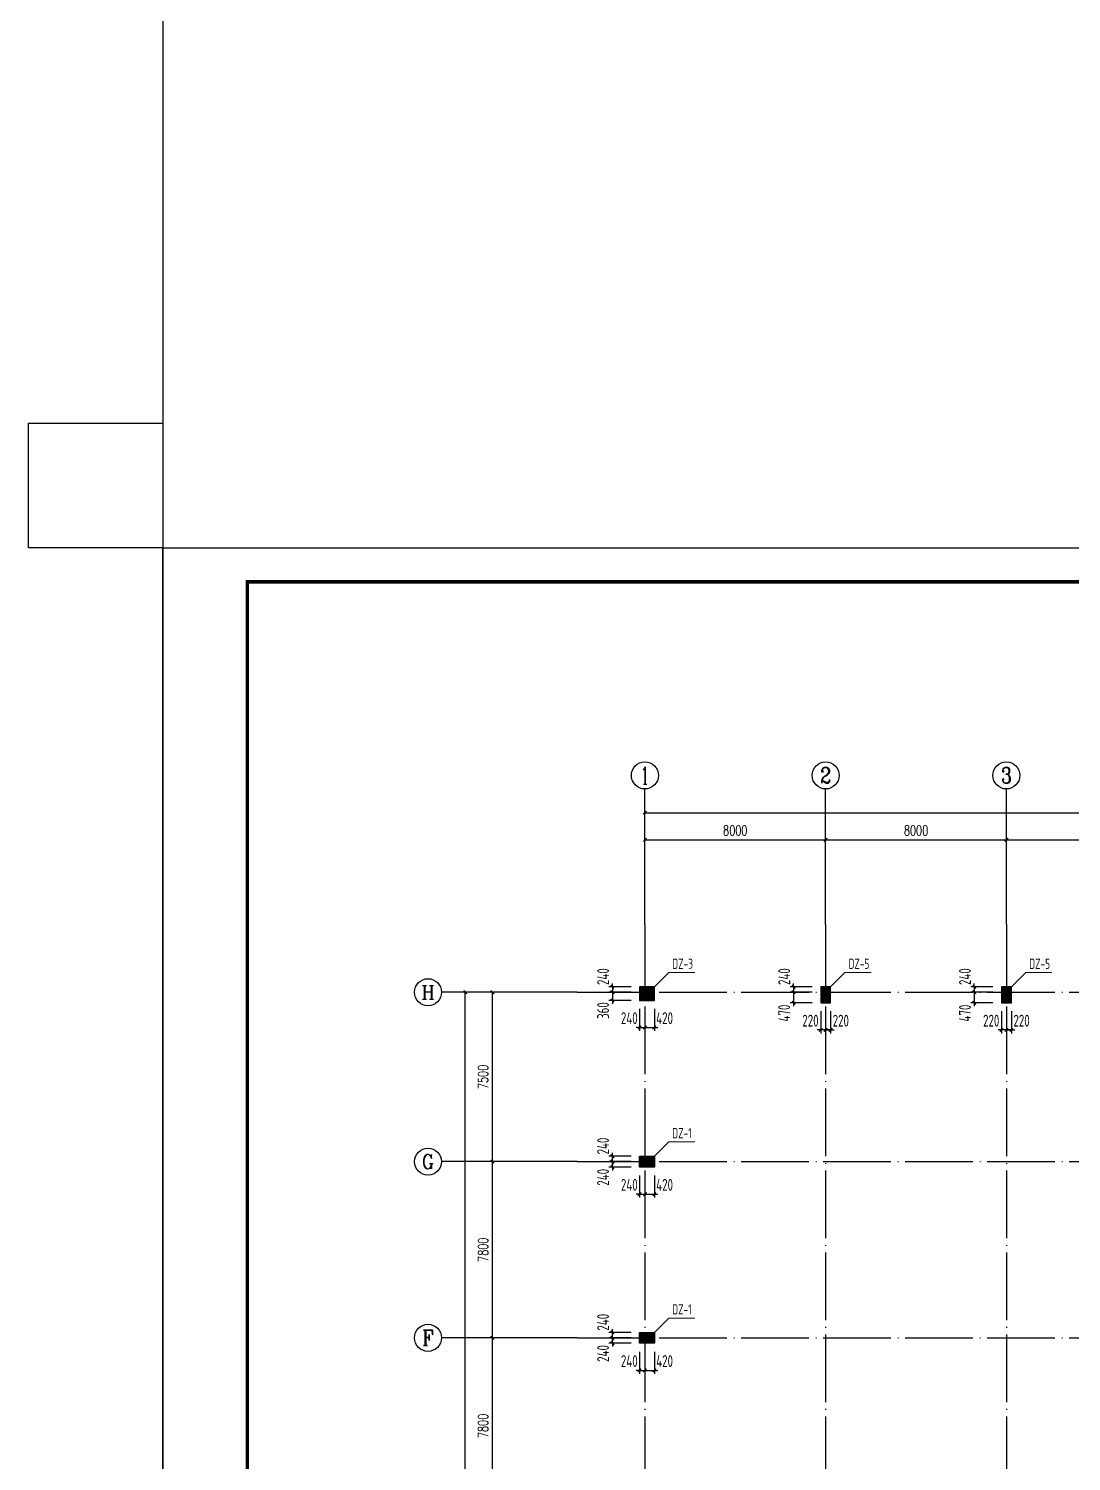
# Model space of a CAD drawing. Header units: millimetres. Extents: x 6950065 to 7140129, y 16284814 to 19754034.
# Drawn here: x 6950065 to 6996217, y 18830538 to 18893966 of the extents above; entities that cross this region are included whole.
import ezdxf
from ezdxf.enums import TextEntityAlignment as Align

# ---------------------------------------------------------------- set-up
doc = ezdxf.new("R2010")
doc.units = ezdxf.units.MM
doc.header["$LTSCALE"] = 1500
doc.header["$MEASUREMENT"] = 0
doc.linetypes.add('DOTE', pattern=[2.42, 2, -0.2, 0.02, -0.2])
doc.layers.get('Defpoints').update_dxf_attribs({"color": 1})
for name, color, linetype in [('AXIS_TEXT', 7, 'Continuous'), ('COLU', 253, 'Continuous'), ('COLU_DIM', 3, 'Continuous'), ('COLU_HATCH', 251, 'Continuous'), ('COLUMN', 2, 'Continuous'), ('C型钢', 6, 'Continuous'), ('DIM_ELEV', 3, 'Continuous'), ('DOTE', 250, 'DOTE'), ('TK', 4, 'Continuous')]:
    doc.layers.add(name, color=color, linetype=linetype)
doc.layers.add('COLU_NUM', color=7, linetype='Continuous', lineweight=0)
doc.styles.add('_TCH_AXIS', font='COMPLEX', dxfattribs={"bigfont": 'GBCBIG'})
doc.styles.add('_TCH_DIM_T3', font='SIMPLEX', dxfattribs={"width": 0.705882, "bigfont": 'GBCBIG'})
doc.styles.add('COMPLEX', font='COMPLEX')
doc.styles.add('TSSD_Dimension', font='Tssdeng.shx', dxfattribs={"width": 0.7, "bigfont": 'hztxt.shx'})
doc.styles.add('TSSD_Label', font='Tssdeng.shx', dxfattribs={"width": 0.7, "bigfont": 'hztxt.shx'})
doc.dimstyles.new('_TCH_ARCH&&150', dxfattribs={"dimtxt": 446.25, "dimasz": 150, "dimexe": 375, "dimexo": 450, "dimgap": 189.375, "dimtad": 1, "dimdec": 0, "dimzin": 0, "dimdsep": 46, "dimtxsty": '_TCH_DIM_T3', "dimblk": 'ARCHTICK', "dimcen": 0.09, "dimclrt": 7, "dimazin": 2, "dimtfac": 1, "dimtdec": 0, "dimtix": 1, "dimtmove": 2, "dimatfit": 3, "dimfxl": 0, "dimtolj": 1, "dimtzin": 0, "dimarcsym": 0})
doc.dimstyles.new('TSSD_150_150', dxfattribs={"dimtxt": 525, "dimasz": 150, "dimexe": 150, "dimexo": 375, "dimgap": 150, "dimtad": 1, "dimdec": 0, "dimzin": 0, "dimdsep": 46, "dimtxsty": 'TSSD_Dimension', "dimblk": 'ARCHTICK', "dimcen": 0, "dimdle": 150, "dimclrt": 7, "dimadec": 0, "dimazin": 0, "dimtfac": 1, "dimtdec": 0, "dimtix": 1, "dimtmove": 2, "dimatfit": 3, "dimfxl": 0, "dimtolj": 1, "dimtzin": 0, "dimarcsym": 0})

# ---------------------------------------------------------------- blocks, each defined once
blk = doc.blocks.new('A$C3ACC4A1C')
at = {"layer": 'COLUMN'}
h = blk.add_hatch(color=256, dxfattribs=at)
h.paths.add_polyline_path([(125, 400), (0, 400), (0, 388), (120, 388), (120, 200), (125, 200)])
h.paths.add_polyline_path([(250, 400), (125, 400), (125, 200), (130, 200), (130, 388), (250, 388)])
h.paths.add_polyline_path([(250, 12), (130, 12), (130, 200), (125, 200), (125, 0), (250, 0)])
h.paths.add_polyline_path([(125, 200), (120, 200), (120, 12), (0, 12), (0, 0), (125, 0)])
blk.add_lwpolyline([(0, 0), (0, 12), (120, 12), (120, 388), (0, 388), (0, 400), (250, 400), (250, 388), (130, 388), (130, 12), (250, 12), (250, 0)], close=True, dxfattribs=at)
blk = doc.blocks.new('_ArchTick')
at = {"color": 0, "linetype": 'ByBlock', "const_width": 0.4}
blk.add_lwpolyline([(-0.5, -0.5), (0.5, 0.5)], dxfattribs=at)
blk = doc.blocks.new('*D671')
at = {"layer": 'COLU_DIM', "color": 0, "lineweight": -2}
for p, q in [((6977102, 18835391), (6977102, 18834416)), ((6977342, 18835391), (6977342, 18834416)), ((6977102, 18834566), (6976952, 18834566)), ((6977102, 18834566), (6977342, 18834566)), ((6977342, 18834566), (6977492, 18834566))]:
    blk.add_line(p, q, dxfattribs=at)
at = {"layer": 'Defpoints', "color": 0}
for p in [(6977102, 18835766), (6977342, 18835766), (6977342, 18834566)]:
    blk.add_point(p, dxfattribs=at)
at = {"layer": 'COLU_DIM', "color": 0, "lineweight": -2, "xscale": 150, "yscale": 150, "zscale": 150}
blk.add_blockref('_ArchTick', (6977102, 18834566), dxfattribs=at)
at = {"layer": 'COLU_DIM', "color": 0, "lineweight": -2, "xscale": 150, "yscale": 150, "zscale": 150, "rotation": 180}
blk.add_blockref('_ArchTick', (6977342, 18834566), dxfattribs=at)
at = {"layer": 'COLU_DIM', "color": 7, "insert": (6976650, 18834978), "char_height": 525, "attachment_point": 5, "style": 'TSSD_Dimension'}
blk.add_mtext('\\A1;240', dxfattribs=at)
blk = doc.blocks.new('*D672')
at = {"layer": 'COLU_DIM', "color": 0, "lineweight": -2}
for p, q in [((6976727, 18836246), (6975752, 18836246)), ((6975902, 18836246), (6975902, 18836396)), ((6975902, 18836006), (6975902, 18836246)), ((6976727, 18836006), (6975752, 18836006)), ((6975902, 18836006), (6975902, 18835856))]:
    blk.add_line(p, q, dxfattribs=at)
at = {"layer": 'Defpoints', "color": 0}
for p in [(6975902, 18836246), (6977102, 18836246), (6977102, 18836006)]:
    blk.add_point(p, dxfattribs=at)
at = {"layer": 'COLU_DIM', "color": 0, "lineweight": -2, "xscale": 150, "yscale": 150, "zscale": 150}
for p, rotation in [((6975902, 18836246), 270), ((6975902, 18836006), 90)]:
    blk.add_blockref('_ArchTick', p, dxfattribs=dict(at, rotation=rotation))
at = {"layer": 'COLU_DIM', "color": 7, "insert": (6975489, 18836697), "char_height": 525, "attachment_point": 5, "rotation": 90, "style": 'TSSD_Dimension'}
blk.add_mtext('\\A1;240', dxfattribs=at)
blk = doc.blocks.new('*D673')
at = {"layer": 'COLU_DIM', "color": 0, "lineweight": -2}
for p, q in [((6975902, 18836006), (6975902, 18836156)), ((6976727, 18836006), (6975752, 18836006)), ((6976727, 18835766), (6975752, 18835766)), ((6975902, 18835766), (6975902, 18836006)), ((6975902, 18835766), (6975902, 18835616))]:
    blk.add_line(p, q, dxfattribs=at)
at = {"layer": 'Defpoints', "color": 0}
for p in [(6975902, 18836006), (6977102, 18836006), (6977102, 18835766)]:
    blk.add_point(p, dxfattribs=at)
at = {"layer": 'COLU_DIM', "color": 0, "lineweight": -2, "xscale": 150, "yscale": 150, "zscale": 150}
for p, rotation in [((6975902, 18836006), 270), ((6975902, 18835766), 90)]:
    blk.add_blockref('_ArchTick', p, dxfattribs=dict(at, rotation=rotation))
at = {"layer": 'COLU_DIM', "color": 7, "insert": (6975489, 18835314), "char_height": 525, "attachment_point": 5, "rotation": 90, "style": 'TSSD_Dimension'}
blk.add_mtext('\\A1;240', dxfattribs=at)
blk = doc.blocks.new('*D674')
at = {"layer": 'COLU_DIM', "color": 0, "lineweight": -2}
for p, q in [((6977342, 18835391), (6977342, 18834416)), ((6977762, 18835391), (6977762, 18834416)), ((6977192, 18834566), (6977912, 18834566))]:
    blk.add_line(p, q, dxfattribs=at)
at = {"layer": 'Defpoints', "color": 0}
for p in [(6977342, 18835766), (6977762, 18835766), (6977762, 18834566)]:
    blk.add_point(p, dxfattribs=at)
at = {"layer": 'COLU_DIM', "color": 0, "lineweight": -2, "xscale": 150, "yscale": 150, "zscale": 150, "rotation": 180}
blk.add_blockref('_ArchTick', (6977342, 18834566), dxfattribs=at)
at = {"layer": 'COLU_DIM', "color": 0, "lineweight": -2, "xscale": 150, "yscale": 150, "zscale": 150}
blk.add_blockref('_ArchTick', (6977762, 18834566), dxfattribs=at)
at = {"layer": 'COLU_DIM', "color": 7, "insert": (6978213, 18834978), "char_height": 525, "attachment_point": 5, "style": 'TSSD_Dimension'}
blk.add_mtext('\\A1;420', dxfattribs=at)
blk = doc.blocks.new('*D683')
at = {"layer": 'COLU_DIM', "color": 0, "lineweight": -2}
for p, q in [((6977102, 18843191), (6977102, 18842216)), ((6977342, 18843191), (6977342, 18842216)), ((6977102, 18842366), (6976952, 18842366)), ((6977102, 18842366), (6977342, 18842366)), ((6977342, 18842366), (6977492, 18842366))]:
    blk.add_line(p, q, dxfattribs=at)
at = {"layer": 'Defpoints', "color": 0}
for p in [(6977102, 18843566), (6977342, 18843566), (6977342, 18842366)]:
    blk.add_point(p, dxfattribs=at)
at = {"layer": 'COLU_DIM', "color": 0, "lineweight": -2, "xscale": 150, "yscale": 150, "zscale": 150}
blk.add_blockref('_ArchTick', (6977102, 18842366), dxfattribs=at)
at = {"layer": 'COLU_DIM', "color": 0, "lineweight": -2, "xscale": 150, "yscale": 150, "zscale": 150, "rotation": 180}
blk.add_blockref('_ArchTick', (6977342, 18842366), dxfattribs=at)
at = {"layer": 'COLU_DIM', "color": 7, "insert": (6976650, 18842778), "char_height": 525, "attachment_point": 5, "style": 'TSSD_Dimension'}
blk.add_mtext('\\A1;240', dxfattribs=at)
blk = doc.blocks.new('*D684')
at = {"layer": 'COLU_DIM', "color": 0, "lineweight": -2}
for p, q in [((6976727, 18844046), (6975752, 18844046)), ((6976727, 18843806), (6975752, 18843806)), ((6975902, 18844046), (6975902, 18844196)), ((6975902, 18843806), (6975902, 18844046)), ((6975902, 18843806), (6975902, 18843656))]:
    blk.add_line(p, q, dxfattribs=at)
at = {"layer": 'Defpoints', "color": 0}
for p in [(6975902, 18844046), (6977102, 18844046), (6977102, 18843806)]:
    blk.add_point(p, dxfattribs=at)
at = {"layer": 'COLU_DIM', "color": 0, "lineweight": -2, "xscale": 150, "yscale": 150, "zscale": 150}
for p, rotation in [((6975902, 18844046), 270), ((6975902, 18843806), 90)]:
    blk.add_blockref('_ArchTick', p, dxfattribs=dict(at, rotation=rotation))
at = {"layer": 'COLU_DIM', "color": 7, "insert": (6975489, 18844497), "char_height": 525, "attachment_point": 5, "rotation": 90, "style": 'TSSD_Dimension'}
blk.add_mtext('\\A1;240', dxfattribs=at)
blk = doc.blocks.new('*D685')
at = {"layer": 'COLU_DIM', "color": 0, "lineweight": -2}
for p, q in [((6976727, 18843806), (6975752, 18843806)), ((6975902, 18843806), (6975902, 18843956)), ((6975902, 18843566), (6975902, 18843806)), ((6976727, 18843566), (6975752, 18843566)), ((6975902, 18843566), (6975902, 18843416))]:
    blk.add_line(p, q, dxfattribs=at)
at = {"layer": 'Defpoints', "color": 0}
for p in [(6975902, 18843806), (6977102, 18843806), (6977102, 18843566)]:
    blk.add_point(p, dxfattribs=at)
at = {"layer": 'COLU_DIM', "color": 0, "lineweight": -2, "xscale": 150, "yscale": 150, "zscale": 150}
for p, rotation in [((6975902, 18843806), 270), ((6975902, 18843566), 90)]:
    blk.add_blockref('_ArchTick', p, dxfattribs=dict(at, rotation=rotation))
at = {"layer": 'COLU_DIM', "color": 7, "insert": (6975489, 18843114), "char_height": 525, "attachment_point": 5, "rotation": 90, "style": 'TSSD_Dimension'}
blk.add_mtext('\\A1;240', dxfattribs=at)
blk = doc.blocks.new('*D686')
at = {"layer": 'COLU_DIM', "color": 0, "lineweight": -2}
for p, q in [((6977342, 18843191), (6977342, 18842216)), ((6977762, 18843191), (6977762, 18842216)), ((6977192, 18842366), (6977912, 18842366))]:
    blk.add_line(p, q, dxfattribs=at)
at = {"layer": 'Defpoints', "color": 0}
for p in [(6977342, 18843566), (6977762, 18843566), (6977762, 18842366)]:
    blk.add_point(p, dxfattribs=at)
at = {"layer": 'COLU_DIM', "color": 0, "lineweight": -2, "xscale": 150, "yscale": 150, "zscale": 150, "rotation": 180}
blk.add_blockref('_ArchTick', (6977342, 18842366), dxfattribs=at)
at = {"layer": 'COLU_DIM', "color": 0, "lineweight": -2, "xscale": 150, "yscale": 150, "zscale": 150}
blk.add_blockref('_ArchTick', (6977762, 18842366), dxfattribs=at)
at = {"layer": 'COLU_DIM', "color": 7, "insert": (6978213, 18842778), "char_height": 525, "attachment_point": 5, "style": 'TSSD_Dimension'}
blk.add_mtext('\\A1;420', dxfattribs=at)
blk = doc.blocks.new('*D741')
at = {"layer": 'COLU_DIM', "color": 0, "lineweight": -2}
for p, q in [((6977102, 18850571), (6977102, 18849596)), ((6977342, 18850571), (6977342, 18849596)), ((6977102, 18849746), (6976952, 18849746)), ((6977102, 18849746), (6977342, 18849746)), ((6977342, 18849746), (6977492, 18849746))]:
    blk.add_line(p, q, dxfattribs=at)
at = {"layer": 'Defpoints', "color": 0}
for p in [(6977102, 18850946), (6977342, 18850946), (6977342, 18849746)]:
    blk.add_point(p, dxfattribs=at)
at = {"layer": 'COLU_DIM', "color": 0, "lineweight": -2, "xscale": 150, "yscale": 150, "zscale": 150}
blk.add_blockref('_ArchTick', (6977102, 18849746), dxfattribs=at)
at = {"layer": 'COLU_DIM', "color": 0, "lineweight": -2, "xscale": 150, "yscale": 150, "zscale": 150, "rotation": 180}
blk.add_blockref('_ArchTick', (6977342, 18849746), dxfattribs=at)
at = {"layer": 'COLU_DIM', "color": 7, "insert": (6976650, 18850158), "char_height": 525, "attachment_point": 5, "style": 'TSSD_Dimension'}
blk.add_mtext('\\A1;240', dxfattribs=at)
blk = doc.blocks.new('*D742')
at = {"layer": 'COLU_DIM', "color": 0, "lineweight": -2}
for p, q in [((6975902, 18851456), (6975902, 18850796)), ((6976727, 18851306), (6975752, 18851306)), ((6976727, 18850946), (6975752, 18850946))]:
    blk.add_line(p, q, dxfattribs=at)
at = {"layer": 'Defpoints', "color": 0}
for p in [(6975902, 18850946), (6977102, 18851306), (6977102, 18850946)]:
    blk.add_point(p, dxfattribs=at)
at = {"layer": 'COLU_DIM', "color": 0, "lineweight": -2, "xscale": 150, "yscale": 150, "zscale": 150}
for p, rotation in [((6975902, 18851306), 90), ((6975902, 18850946), 270)]:
    blk.add_blockref('_ArchTick', p, dxfattribs=dict(at, rotation=rotation))
at = {"layer": 'COLU_DIM', "color": 7, "insert": (6975489, 18850494), "char_height": 525, "attachment_point": 5, "rotation": 90, "style": 'TSSD_Dimension'}
blk.add_mtext('\\A1;360', dxfattribs=at)
blk = doc.blocks.new('*D743')
at = {"layer": 'COLU_DIM', "color": 0, "lineweight": -2}
for p, q in [((6976727, 18851546), (6975752, 18851546)), ((6975902, 18851546), (6975902, 18851696)), ((6975902, 18851546), (6975902, 18851306)), ((6976727, 18851306), (6975752, 18851306)), ((6975902, 18851306), (6975902, 18851156))]:
    blk.add_line(p, q, dxfattribs=at)
at = {"layer": 'Defpoints', "color": 0}
for p in [(6977102, 18851546), (6975902, 18851306), (6977102, 18851306)]:
    blk.add_point(p, dxfattribs=at)
at = {"layer": 'COLU_DIM', "color": 0, "lineweight": -2, "xscale": 150, "yscale": 150, "zscale": 150}
for p, rotation in [((6975902, 18851546), 270), ((6975902, 18851306), 90)]:
    blk.add_blockref('_ArchTick', p, dxfattribs=dict(at, rotation=rotation))
at = {"layer": 'COLU_DIM', "color": 7, "insert": (6975489, 18851997), "char_height": 525, "attachment_point": 5, "rotation": 90, "style": 'TSSD_Dimension'}
blk.add_mtext('\\A1;240', dxfattribs=at)
blk = doc.blocks.new('*D744')
at = {"layer": 'COLU_DIM', "color": 0, "lineweight": -2}
for p, q in [((6977342, 18850571), (6977342, 18849596)), ((6977762, 18850571), (6977762, 18849596)), ((6977192, 18849746), (6977912, 18849746))]:
    blk.add_line(p, q, dxfattribs=at)
at = {"layer": 'Defpoints', "color": 0}
for p in [(6977342, 18850946), (6977762, 18850946), (6977762, 18849746)]:
    blk.add_point(p, dxfattribs=at)
at = {"layer": 'COLU_DIM', "color": 0, "lineweight": -2, "xscale": 150, "yscale": 150, "zscale": 150, "rotation": 180}
blk.add_blockref('_ArchTick', (6977342, 18849746), dxfattribs=at)
at = {"layer": 'COLU_DIM', "color": 0, "lineweight": -2, "xscale": 150, "yscale": 150, "zscale": 150}
blk.add_blockref('_ArchTick', (6977762, 18849746), dxfattribs=at)
at = {"layer": 'COLU_DIM', "color": 7, "insert": (6978213, 18850158), "char_height": 525, "attachment_point": 5, "style": 'TSSD_Dimension'}
blk.add_mtext('\\A1;420', dxfattribs=at)
blk = doc.blocks.new('*D767')
at = {"layer": 'COLU_DIM', "color": 0, "lineweight": -2}
for p, q in [((6985122, 18850461), (6985122, 18849486)), ((6985342, 18850461), (6985342, 18849486)), ((6985122, 18849636), (6984972, 18849636)), ((6985342, 18849636), (6985122, 18849636)), ((6985342, 18849636), (6985492, 18849636))]:
    blk.add_line(p, q, dxfattribs=at)
at = {"layer": 'Defpoints', "color": 0}
for p in [(6985122, 18850836), (6985342, 18850836), (6985122, 18849636)]:
    blk.add_point(p, dxfattribs=at)
at = {"layer": 'COLU_DIM', "color": 0, "lineweight": -2, "xscale": 150, "yscale": 150, "zscale": 150}
blk.add_blockref('_ArchTick', (6985122, 18849636), dxfattribs=at)
at = {"layer": 'COLU_DIM', "color": 0, "lineweight": -2, "xscale": 150, "yscale": 150, "zscale": 150, "rotation": 180}
blk.add_blockref('_ArchTick', (6985342, 18849636), dxfattribs=at)
at = {"layer": 'COLU_DIM', "color": 7, "insert": (6984670, 18850048), "char_height": 525, "attachment_point": 5, "style": 'TSSD_Dimension'}
blk.add_mtext('\\A1;220', dxfattribs=at)
blk = doc.blocks.new('*D768')
at = {"layer": 'COLU_DIM', "color": 0, "lineweight": -2}
for p, q in [((6983922, 18851456), (6983922, 18850686)), ((6984747, 18851306), (6983772, 18851306)), ((6984747, 18850836), (6983772, 18850836))]:
    blk.add_line(p, q, dxfattribs=at)
at = {"layer": 'Defpoints', "color": 0}
for p in [(6983922, 18850836), (6985122, 18851306), (6985122, 18850836)]:
    blk.add_point(p, dxfattribs=at)
at = {"layer": 'COLU_DIM', "color": 0, "lineweight": -2, "xscale": 150, "yscale": 150, "zscale": 150}
for p, rotation in [((6983922, 18851306), 90), ((6983922, 18850836), 270)]:
    blk.add_blockref('_ArchTick', p, dxfattribs=dict(at, rotation=rotation))
at = {"layer": 'COLU_DIM', "color": 7, "insert": (6983509, 18850384), "char_height": 525, "attachment_point": 5, "rotation": 90, "style": 'TSSD_Dimension'}
blk.add_mtext('\\A1;470', dxfattribs=at)
blk = doc.blocks.new('*D765')
at = {"layer": 'COLU_DIM', "color": 0, "lineweight": -2}
for p, q in [((6985342, 18850461), (6985342, 18849486)), ((6985562, 18850461), (6985562, 18849486)), ((6985342, 18849636), (6985192, 18849636)), ((6985562, 18849636), (6985342, 18849636)), ((6985562, 18849636), (6985712, 18849636))]:
    blk.add_line(p, q, dxfattribs=at)
at = {"layer": 'Defpoints', "color": 0}
for p in [(6985342, 18850836), (6985562, 18850836), (6985342, 18849636)]:
    blk.add_point(p, dxfattribs=at)
at = {"layer": 'COLU_DIM', "color": 0, "lineweight": -2, "xscale": 150, "yscale": 150, "zscale": 150}
blk.add_blockref('_ArchTick', (6985342, 18849636), dxfattribs=at)
at = {"layer": 'COLU_DIM', "color": 0, "lineweight": -2, "xscale": 150, "yscale": 150, "zscale": 150, "rotation": 180}
blk.add_blockref('_ArchTick', (6985562, 18849636), dxfattribs=at)
at = {"layer": 'COLU_DIM', "color": 7, "insert": (6986013, 18850048), "char_height": 525, "attachment_point": 5, "style": 'TSSD_Dimension'}
blk.add_mtext('\\A1;220', dxfattribs=at)
blk = doc.blocks.new('*D766')
at = {"layer": 'COLU_DIM', "color": 0, "lineweight": -2}
for p, q in [((6984747, 18851546), (6983772, 18851546)), ((6983922, 18851546), (6983922, 18851696)), ((6983922, 18851546), (6983922, 18851306)), ((6984747, 18851306), (6983772, 18851306)), ((6983922, 18851306), (6983922, 18851156))]:
    blk.add_line(p, q, dxfattribs=at)
at = {"layer": 'Defpoints', "color": 0}
for p in [(6985122, 18851546), (6983922, 18851306), (6985122, 18851306)]:
    blk.add_point(p, dxfattribs=at)
at = {"layer": 'COLU_DIM', "color": 0, "lineweight": -2, "xscale": 150, "yscale": 150, "zscale": 150}
for p, rotation in [((6983922, 18851546), 270), ((6983922, 18851306), 90)]:
    blk.add_blockref('_ArchTick', p, dxfattribs=dict(at, rotation=rotation))
at = {"layer": 'COLU_DIM', "color": 7, "insert": (6983509, 18851997), "char_height": 525, "attachment_point": 5, "rotation": 90, "style": 'TSSD_Dimension'}
blk.add_mtext('\\A1;240', dxfattribs=at)
blk = doc.blocks.new('*D749')
at = {"layer": 'COLU_DIM', "color": 0, "lineweight": -2}
for p, q in [((6993122, 18850461), (6993122, 18849486)), ((6993342, 18850461), (6993342, 18849486)), ((6993122, 18849636), (6992972, 18849636)), ((6993342, 18849636), (6993122, 18849636)), ((6993342, 18849636), (6993492, 18849636))]:
    blk.add_line(p, q, dxfattribs=at)
at = {"layer": 'Defpoints', "color": 0}
for p in [(6993122, 18850836), (6993342, 18850836), (6993122, 18849636)]:
    blk.add_point(p, dxfattribs=at)
at = {"layer": 'COLU_DIM', "color": 0, "lineweight": -2, "xscale": 150, "yscale": 150, "zscale": 150}
blk.add_blockref('_ArchTick', (6993122, 18849636), dxfattribs=at)
at = {"layer": 'COLU_DIM', "color": 0, "lineweight": -2, "xscale": 150, "yscale": 150, "zscale": 150, "rotation": 180}
blk.add_blockref('_ArchTick', (6993342, 18849636), dxfattribs=at)
at = {"layer": 'COLU_DIM', "color": 7, "insert": (6992670, 18850048), "char_height": 525, "attachment_point": 5, "style": 'TSSD_Dimension'}
blk.add_mtext('\\A1;220', dxfattribs=at)
blk = doc.blocks.new('*D750')
at = {"layer": 'COLU_DIM', "color": 0, "lineweight": -2}
for p, q in [((6991922, 18851456), (6991922, 18850686)), ((6992747, 18851306), (6991772, 18851306)), ((6992747, 18850836), (6991772, 18850836))]:
    blk.add_line(p, q, dxfattribs=at)
at = {"layer": 'Defpoints', "color": 0}
for p in [(6991922, 18850836), (6993122, 18851306), (6993122, 18850836)]:
    blk.add_point(p, dxfattribs=at)
at = {"layer": 'COLU_DIM', "color": 0, "lineweight": -2, "xscale": 150, "yscale": 150, "zscale": 150}
for p, rotation in [((6991922, 18851306), 90), ((6991922, 18850836), 270)]:
    blk.add_blockref('_ArchTick', p, dxfattribs=dict(at, rotation=rotation))
at = {"layer": 'COLU_DIM', "color": 7, "insert": (6991509, 18850384), "char_height": 525, "attachment_point": 5, "rotation": 90, "style": 'TSSD_Dimension'}
blk.add_mtext('\\A1;470', dxfattribs=at)
blk = doc.blocks.new('*D751')
at = {"layer": 'COLU_DIM', "color": 0, "lineweight": -2}
for p, q in [((6993342, 18850461), (6993342, 18849486)), ((6993562, 18850461), (6993562, 18849486)), ((6993342, 18849636), (6993192, 18849636)), ((6993562, 18849636), (6993342, 18849636)), ((6993562, 18849636), (6993712, 18849636))]:
    blk.add_line(p, q, dxfattribs=at)
at = {"layer": 'Defpoints', "color": 0}
for p in [(6993342, 18850836), (6993562, 18850836), (6993342, 18849636)]:
    blk.add_point(p, dxfattribs=at)
at = {"layer": 'COLU_DIM', "color": 0, "lineweight": -2, "xscale": 150, "yscale": 150, "zscale": 150}
blk.add_blockref('_ArchTick', (6993342, 18849636), dxfattribs=at)
at = {"layer": 'COLU_DIM', "color": 0, "lineweight": -2, "xscale": 150, "yscale": 150, "zscale": 150, "rotation": 180}
blk.add_blockref('_ArchTick', (6993562, 18849636), dxfattribs=at)
at = {"layer": 'COLU_DIM', "color": 7, "insert": (6994013, 18850048), "char_height": 525, "attachment_point": 5, "style": 'TSSD_Dimension'}
blk.add_mtext('\\A1;220', dxfattribs=at)
blk = doc.blocks.new('*D752')
at = {"layer": 'COLU_DIM', "color": 0, "lineweight": -2}
for p, q in [((6992747, 18851546), (6991772, 18851546)), ((6991922, 18851546), (6991922, 18851696)), ((6991922, 18851546), (6991922, 18851306)), ((6992747, 18851306), (6991772, 18851306)), ((6991922, 18851306), (6991922, 18851156))]:
    blk.add_line(p, q, dxfattribs=at)
at = {"layer": 'Defpoints', "color": 0}
for p in [(6993122, 18851546), (6991922, 18851306), (6993122, 18851306)]:
    blk.add_point(p, dxfattribs=at)
at = {"layer": 'COLU_DIM', "color": 0, "lineweight": -2, "xscale": 150, "yscale": 150, "zscale": 150}
for p, rotation in [((6991922, 18851546), 270), ((6991922, 18851306), 90)]:
    blk.add_blockref('_ArchTick', p, dxfattribs=dict(at, rotation=rotation))
at = {"layer": 'COLU_DIM', "color": 7, "insert": (6991509, 18851997), "char_height": 525, "attachment_point": 5, "rotation": 90, "style": 'TSSD_Dimension'}
blk.add_mtext('\\A1;240', dxfattribs=at)
blk = doc.blocks.new('GeYuanFrame_03231217', base_point=(20.09, 4.53))
at = {"layer": 'TK'}
blk.add_lwpolyline([(20.09, 4.53), (20.09, 598.53), (861.09, 598.53), (861.09, 4.53)], close=True, dxfattribs=at)
at = {"layer": 'TK', "const_width": 1}
blk.add_lwpolyline([(45.09, 588.53), (851.09, 588.53), (851.09, 14.53), (45.09, 14.53)], close=True, dxfattribs=at)
blk = doc.blocks.new('*D1504')
at = {"layer": 'Defpoints', "color": 0}
for p in [(6985342, 18858056), (6977342, 18854306), (6985342, 18854306)]:
    blk.add_point(p, dxfattribs=at)
at = {"layer": 'DIM_ELEV', "color": 0, "lineweight": -2}
for p, q in [((6977342, 18854756), (6977342, 18858431)), ((6985342, 18854756), (6985342, 18858431)), ((6977342, 18858056), (6985342, 18858056))]:
    blk.add_line(p, q, dxfattribs=at)
at = {"layer": 'DIM_ELEV', "color": 0, "lineweight": -2, "xscale": 150, "yscale": 150, "zscale": 150, "rotation": 180}
blk.add_blockref('_ArchTick', (6977342, 18858056), dxfattribs=at)
at = {"layer": 'DIM_ELEV', "color": 0, "lineweight": -2, "xscale": 150, "yscale": 150, "zscale": 150}
blk.add_blockref('_ArchTick', (6985342, 18858056), dxfattribs=at)
at = {"layer": 'DIM_ELEV', "color": 7, "insert": (6981342, 18858468), "char_height": 446.2, "attachment_point": 5, "style": '_TCH_DIM_T3'}
blk.add_mtext('\\A1;8000', dxfattribs=at)
blk = doc.blocks.new('*D1505')
at = {"layer": 'Defpoints', "color": 0}
for p in [(6993342, 18858056), (6985342, 18854306), (6993342, 18854306)]:
    blk.add_point(p, dxfattribs=at)
at = {"layer": 'DIM_ELEV', "color": 0, "lineweight": -2}
for p, q in [((6985342, 18854756), (6985342, 18858431)), ((6993342, 18854756), (6993342, 18858431)), ((6985342, 18858056), (6993342, 18858056))]:
    blk.add_line(p, q, dxfattribs=at)
at = {"layer": 'DIM_ELEV', "color": 0, "lineweight": -2, "xscale": 150, "yscale": 150, "zscale": 150, "rotation": 180}
blk.add_blockref('_ArchTick', (6985342, 18858056), dxfattribs=at)
at = {"layer": 'DIM_ELEV', "color": 0, "lineweight": -2, "xscale": 150, "yscale": 150, "zscale": 150}
blk.add_blockref('_ArchTick', (6993342, 18858056), dxfattribs=at)
at = {"layer": 'DIM_ELEV', "color": 7, "insert": (6989342, 18858468), "char_height": 446.2, "attachment_point": 5, "style": '_TCH_DIM_T3'}
blk.add_mtext('\\A1;8000', dxfattribs=at)
blk = doc.blocks.new('*D1506')
at = {"layer": 'Defpoints', "color": 0}
for p in [(7001342, 18858056), (6993342, 18854306), (7001342, 18854306)]:
    blk.add_point(p, dxfattribs=at)
at = {"layer": 'DIM_ELEV', "color": 0, "lineweight": -2}
for p, q in [((6993342, 18854756), (6993342, 18858431)), ((7001342, 18854756), (7001342, 18858431)), ((6993342, 18858056), (7001342, 18858056))]:
    blk.add_line(p, q, dxfattribs=at)
at = {"layer": 'DIM_ELEV', "color": 0, "lineweight": -2, "xscale": 150, "yscale": 150, "zscale": 150, "rotation": 180}
blk.add_blockref('_ArchTick', (6993342, 18858056), dxfattribs=at)
at = {"layer": 'DIM_ELEV', "color": 0, "lineweight": -2, "xscale": 150, "yscale": 150, "zscale": 150}
blk.add_blockref('_ArchTick', (7001342, 18858056), dxfattribs=at)
at = {"layer": 'DIM_ELEV', "color": 7, "insert": (6997342, 18858468), "char_height": 446.2, "attachment_point": 5, "style": '_TCH_DIM_T3'}
blk.add_mtext('\\A1;8000', dxfattribs=at)
blk = doc.blocks.new('*D1510')
at = {"layer": 'Defpoints', "color": 0}
for p in [(7025342, 18859256), (6977342, 18854306), (7025342, 18854306)]:
    blk.add_point(p, dxfattribs=at)
at = {"layer": 'DIM_ELEV', "color": 0, "lineweight": -2}
for p, q in [((6977342, 18854756), (6977342, 18859631)), ((7025342, 18854756), (7025342, 18859631)), ((6977342, 18859256), (7025342, 18859256))]:
    blk.add_line(p, q, dxfattribs=at)
at = {"layer": 'DIM_ELEV', "color": 0, "lineweight": -2, "xscale": 150, "yscale": 150, "zscale": 150, "rotation": 180}
blk.add_blockref('_ArchTick', (6977342, 18859256), dxfattribs=at)
at = {"layer": 'DIM_ELEV', "color": 0, "lineweight": -2, "xscale": 150, "yscale": 150, "zscale": 150}
blk.add_blockref('_ArchTick', (7025342, 18859256), dxfattribs=at)
at = {"layer": 'DIM_ELEV', "color": 7, "insert": (7001342, 18859668), "char_height": 446.2, "attachment_point": 5, "style": '_TCH_DIM_T3'}
blk.add_mtext('\\A1;48000', dxfattribs=at)
blk = doc.blocks.new('*D1530')
at = {"layer": 'Defpoints', "color": 0}
for p in [(6970592, 18836006), (6974342, 18836006), (6974342, 18828206)]:
    blk.add_point(p, dxfattribs=at)
at = {"layer": 'DIM_ELEV', "color": 0, "lineweight": -2}
for p, q in [((6973892, 18836006), (6970217, 18836006)), ((6970592, 18828206), (6970592, 18836006)), ((6973892, 18828206), (6970217, 18828206))]:
    blk.add_line(p, q, dxfattribs=at)
at = {"layer": 'DIM_ELEV', "color": 0, "lineweight": -2, "xscale": 150, "yscale": 150, "zscale": 150}
for p, rotation in [((6970592, 18836006), 90), ((6970592, 18828206), 270)]:
    blk.add_blockref('_ArchTick', p, dxfattribs=dict(at, rotation=rotation))
at = {"layer": 'DIM_ELEV', "color": 7, "insert": (6970179, 18832106), "char_height": 446.2, "attachment_point": 5, "rotation": 90, "style": '_TCH_DIM_T3'}
blk.add_mtext('\\A1;7800', dxfattribs=at)
blk = doc.blocks.new('*D1531')
at = {"layer": 'Defpoints', "color": 0}
for p in [(6970592, 18843806), (6974342, 18843806), (6974342, 18836006)]:
    blk.add_point(p, dxfattribs=at)
at = {"layer": 'DIM_ELEV', "color": 0, "lineweight": -2}
for p, q in [((6973892, 18843806), (6970217, 18843806)), ((6970592, 18836006), (6970592, 18843806)), ((6973892, 18836006), (6970217, 18836006))]:
    blk.add_line(p, q, dxfattribs=at)
at = {"layer": 'DIM_ELEV', "color": 0, "lineweight": -2, "xscale": 150, "yscale": 150, "zscale": 150}
for p, rotation in [((6970592, 18843806), 90), ((6970592, 18836006), 270)]:
    blk.add_blockref('_ArchTick', p, dxfattribs=dict(at, rotation=rotation))
at = {"layer": 'DIM_ELEV', "color": 7, "insert": (6970179, 18839906), "char_height": 446.2, "attachment_point": 5, "rotation": 90, "style": '_TCH_DIM_T3'}
blk.add_mtext('\\A1;7800', dxfattribs=at)
blk = doc.blocks.new('*D1532')
at = {"layer": 'Defpoints', "color": 0}
for p in [(6970592, 18851306), (6974342, 18851306), (6974342, 18843806)]:
    blk.add_point(p, dxfattribs=at)
at = {"layer": 'DIM_ELEV', "color": 0, "lineweight": -2}
for p, q in [((6973892, 18851306), (6970217, 18851306)), ((6970592, 18843806), (6970592, 18851306)), ((6973892, 18843806), (6970217, 18843806))]:
    blk.add_line(p, q, dxfattribs=at)
at = {"layer": 'DIM_ELEV', "color": 0, "lineweight": -2, "xscale": 150, "yscale": 150, "zscale": 150}
for p, rotation in [((6970592, 18851306), 90), ((6970592, 18843806), 270)]:
    blk.add_blockref('_ArchTick', p, dxfattribs=dict(at, rotation=rotation))
at = {"layer": 'DIM_ELEV', "color": 7, "insert": (6970179, 18847556), "char_height": 446.2, "attachment_point": 5, "rotation": 90, "style": '_TCH_DIM_T3'}
blk.add_mtext('\\A1;7500', dxfattribs=at)
blk = doc.blocks.new('*D1533')
at = {"layer": 'Defpoints', "color": 0}
for p in [(6969392, 18851306), (6974342, 18851306), (6974342, 18797306)]:
    blk.add_point(p, dxfattribs=at)
at = {"layer": 'DIM_ELEV', "color": 0, "lineweight": -2}
for p, q in [((6973892, 18851306), (6969017, 18851306)), ((6969392, 18797306), (6969392, 18851306)), ((6973892, 18797306), (6969017, 18797306))]:
    blk.add_line(p, q, dxfattribs=at)
at = {"layer": 'DIM_ELEV', "color": 0, "lineweight": -2, "xscale": 150, "yscale": 150, "zscale": 150}
for p, rotation in [((6969392, 18851306), 90), ((6969392, 18797306), 270)]:
    blk.add_blockref('_ArchTick', p, dxfattribs=dict(at, rotation=rotation))
at = {"layer": 'DIM_ELEV', "color": 7, "insert": (6968979, 18824306), "char_height": 446.2, "attachment_point": 5, "rotation": 90, "style": '_TCH_DIM_T3'}
blk.add_mtext('\\A1;54000', dxfattribs=at)
blk = doc.blocks.new('_AXISO')
blk.add_circle((0, 0), 0.5)
at = {"layer": 'AXIS_TEXT', "style": 'COMPLEX', "width": 1.041667}
blk.add_attdef('A', text='', height=0.56, dxfattribs=at).set_placement((-0.25, -0.28), (0.25, -0.28), align=Align.FIT)

msp = doc.modelspace()

# ---------------------------------------------------------------- hatches: boundary and pattern name
at = {"layer": 'COLU_HATCH'}
for points in [[(6977101.7, 18850945.8), (6977761.7, 18850945.8), (6977761.7, 18851545.8), (6977101.7, 18851545.8)], [(6985121.7, 18850835.8), (6985561.7, 18850835.8), (6985561.7, 18851545.8), (6985121.7, 18851545.8)], [(6993121.7, 18850835.8), (6993561.7, 18850835.8), (6993561.7, 18851545.8), (6993121.7, 18851545.8)], [(6977101.7, 18844045.8), (6977761.7, 18844045.8), (6977761.7, 18843565.8), (6977101.7, 18843565.8)], [(6977101.7, 18836245.8), (6977761.7, 18836245.8), (6977761.7, 18835765.8), (6977101.7, 18835765.8)]]:
    msp.add_hatch(color=256, dxfattribs=at).paths.add_polyline_path(points)

# ---------------------------------------------------------------- linework, layer by layer
at = {"layer": 'COLU'}
for points in [[(6977101.7, 18850945.8), (6977761.7, 18850945.8), (6977761.7, 18851545.8), (6977101.7, 18851545.8)], [(6985121.7, 18850835.8), (6985561.7, 18850835.8), (6985561.7, 18851545.8), (6985121.7, 18851545.8)], [(6993121.7, 18850835.8), (6993561.7, 18850835.8), (6993561.7, 18851545.8), (6993121.7, 18851545.8)], [(6977101.7, 18844045.8), (6977761.7, 18844045.8), (6977761.7, 18843565.8), (6977101.7, 18843565.8)], [(6977101.7, 18836245.8), (6977761.7, 18836245.8), (6977761.7, 18835765.8), (6977101.7, 18835765.8)]]:
    msp.add_lwpolyline(points, close=True, dxfattribs=at)
at = {"layer": 'COLU_NUM'}
for p, q in [((6977761.7, 18851545.8), (6978398.1, 18852182.2)), ((6978398.1, 18852182.2), (6979549.1, 18852182.2)), ((6985561.7, 18851545.8), (6986198.1, 18852182.2)), ((6986198.1, 18852182.2), (6987349.1, 18852182.2)), ((6993561.7, 18851545.8), (6994198.1, 18852182.2)), ((6994198.1, 18852182.2), (6995349.1, 18852182.2)), ((6977761.7, 18844045.8), (6978398.1, 18844682.2)), ((6978398.1, 18844682.2), (6979549.1, 18844682.2)), ((6977761.7, 18836245.8), (6978398.1, 18836882.2)), ((6978398.1, 18836882.2), (6979549.1, 18836882.2))]:
    msp.add_line(p, q, dxfattribs=at)
at = {"layer": 'C型钢', "color": 3}
msp.add_lwpolyline([(6955997, 19754034.2), (6955997, 16284813.9)], dxfattribs=at)
msp.add_lwpolyline([(6950064.6, 18876500.7), (6955997, 18876500.7), (6955997, 18870974.4), (6950064.6, 18870974.4)], close=True, dxfattribs=at)
at = {"layer": 'DIM_ELEV'}
for p, q in [((6977341.7, 18854305.8), (6977341.7, 18860305.8)), ((6985341.7, 18854305.8), (6985341.7, 18860305.8)), ((6993341.7, 18854305.8), (6993341.7, 18860305.8)), ((6974341.7, 18851305.8), (6968341.7, 18851305.8)), ((6974341.7, 18843805.8), (6968341.7, 18843805.8)), ((6974341.7, 18836005.8), (6968341.7, 18836005.8))]:
    msp.add_line(p, q, dxfattribs=at)
at = {"layer": 'DOTE', "color": 1}
for p, q in [((6977341.7, 18854305.8), (6977341.7, 18794305.8)), ((6985341.7, 18854305.8), (6985341.7, 18794305.8)), ((6993341.7, 18854305.8), (6993341.7, 18794305.8)), ((6974341.7, 18851305.8), (7028341.7, 18851305.8)), ((6974341.7, 18843805.8), (7030714.6, 18843805.8)), ((6974341.7, 18836005.8), (7030714.6, 18836005.8))]:
    msp.add_line(p, q, dxfattribs=at)

# ---------------------------------------------------------------- block references
at = {"layer": 'COLUMN', "xscale": -1, "rotation": 270}
for p in [(6977341.7, 18851055.8), (6977341.7, 18843680.8), (6977341.7, 18835880.8)]:
    msp.add_blockref('A$C3ACC4A1C', p, dxfattribs=at)
at = {"layer": 'COLUMN', "xscale": -1}
for p in [(6985466.7, 18850905.8), (6993466.7, 18850905.8)]:
    msp.add_blockref('A$C3ACC4A1C', p, dxfattribs=at)
at = {"layer": 'C型钢', "color": 3, "xscale": 150, "yscale": 150, "zscale": 150}
msp.add_blockref('GeYuanFrame_03231217', (6955997, 18781874.4), dxfattribs=at)
at = {"layer": 'DIM_ELEV'}
ref = msp.add_blockref('_AXISO', (6977341.7, 18860905.8), dxfattribs=dict(at, xscale=1200, yscale=1200, zscale=1200))
ref.add_attrib('A', '1', dxfattribs={"layer": 'AXIS_TEXT', "height": 772.1, "style": '_TCH_AXIS'}).set_placement((6977176.3, 18860519.8), (6977507.2, 18860519.8), align=Align.FIT)
ref = msp.add_blockref('_AXISO', (6985341.7, 18860905.8), dxfattribs=dict(at, xscale=1200, yscale=1200, zscale=1200))
ref.add_attrib('A', '2', dxfattribs={"layer": 'AXIS_TEXT', "height": 698.9, "style": '_TCH_AXIS'}).set_placement((6985108.8, 18860556.4), (6985574.7, 18860556.4), align=Align.FIT)
ref = msp.add_blockref('_AXISO', (6993341.7, 18860905.8), dxfattribs=dict(at, xscale=1200, yscale=1200, zscale=1200))
ref.add_attrib('A', '3', dxfattribs={"layer": 'AXIS_TEXT', "height": 698.9, "style": '_TCH_AXIS'}).set_placement((6993108.8, 18860556.4), (6993574.7, 18860556.4), align=Align.FIT)
ref = msp.add_blockref('_AXISO', (6967741.7, 18851305.8), dxfattribs=dict(at, xscale=1200, yscale=1200, zscale=1200))
ref.add_attrib('A', 'H', dxfattribs={"layer": 'AXIS_TEXT', "height": 608.3, "style": '_TCH_AXIS'}).set_placement((6967452.1, 18851001.7), (6968031.4, 18851001.7), align=Align.FIT)
ref = msp.add_blockref('_AXISO', (6967741.7, 18843805.8), dxfattribs=dict(at, xscale=1200, yscale=1200, zscale=1200))
ref.add_attrib('A', 'G', dxfattribs={"layer": 'AXIS_TEXT', "height": 637.8, "style": '_TCH_AXIS'}).set_placement((6967468.4, 18843486.9), (6968015.1, 18843486.9), align=Align.FIT)
ref = msp.add_blockref('_AXISO', (6967741.7, 18836005.8), dxfattribs=dict(at, xscale=1200, yscale=1200, zscale=1200))
ref.add_attrib('A', 'F', dxfattribs={"layer": 'AXIS_TEXT', "height": 668.2, "style": '_TCH_AXIS'}).set_placement((6967487.2, 18835671.7), (6967996.3, 18835671.7), align=Align.FIT)

# ---------------------------------------------------------------- texts
at = {"layer": 'COLU_NUM', "style": 'TSSD_Label', "width": 0.7}
for s, p in [('DZ-3', (6978557.2, 18852341.3)), ('DZ-5', (6986357.2, 18852341.3)), ('DZ-5', (6994357.2, 18852341.3)), ('DZ-1', (6978557.2, 18844841.3)), ('DZ-1', (6978557.2, 18837041.3))]:
    msp.add_text(s, height=450, dxfattribs=at).set_placement(p)

# ---------------------------------------------------------------- dimensions: what is measured, and where the dimension line sits
at = {"layer": 'COLU_DIM'}
for base, p1, p2, angle, picture, middle in [((6975901.7, 18851305.8), (6977101.7, 18851545.8), (6977101.7, 18851305.8), 90, '*D743', (6975489.2, 18851997.5)), ((6983921.7, 18851305.8), (6985121.7, 18851545.8), (6985121.7, 18851305.8), 90, '*D766', (6983509.2, 18851997.5)), ((6991921.7, 18851305.8), (6993121.7, 18851545.8), (6993121.7, 18851305.8), 90, '*D752', (6991509.2, 18851997.5)), ((6975901.7, 18850945.8), (6977101.7, 18851305.8), (6977101.7, 18850945.8), 90, '*D742', (6975489.2, 18850494.2)), ((6983921.7, 18850835.8), (6985121.7, 18851305.8), (6985121.7, 18850835.8), 90, '*D768', (6983509.2, 18850384.2)), ((6991921.7, 18850835.8), (6993121.7, 18851305.8), (6993121.7, 18850835.8), 90, '*D750', (6991509.2, 18850384.2)), ((6975901.7, 18844045.8), (6977101.7, 18843805.8), (6977101.7, 18844045.8), 270, '*D684', (6975489.2, 18844497.5)), ((6975901.7, 18843805.8), (6977101.7, 18843565.8), (6977101.7, 18843805.8), 270, '*D685', (6975489.2, 18843114.2)), ((6975901.7, 18836245.8), (6977101.7, 18836005.8), (6977101.7, 18836245.8), 270, '*D672', (6975489.2, 18836697.5)), ((6975901.7, 18836005.8), (6977101.7, 18835765.8), (6977101.7, 18836005.8), 270, '*D673', (6975489.2, 18835314.2))]:
    dim = msp.add_linear_dim(base=base, p1=p1, p2=p2, angle=angle, dimstyle='TSSD_150_150', dxfattribs=at)
    dim.commit()
    dim.dimension.update_dxf_attribs({"geometry": picture, "text_midpoint": middle, "dimtype": 128})
for base, p1, p2, picture, middle in [((6977341.7, 18849745.8), (6977101.7, 18850945.8), (6977341.7, 18850945.8), '*D741', (6976650.1, 18850158.3)), ((6977761.7, 18849745.8), (6977341.7, 18850945.8), (6977761.7, 18850945.8), '*D744', (6978213.4, 18850158.3)), ((6985121.7, 18849635.8), (6985341.7, 18850835.8), (6985121.7, 18850835.8), '*D767', (6984670.1, 18850048.3)), ((6985341.7, 18849635.8), (6985561.7, 18850835.8), (6985341.7, 18850835.8), '*D765', (6986013.4, 18850048.3)), ((6993121.7, 18849635.8), (6993341.7, 18850835.8), (6993121.7, 18850835.8), '*D749', (6992670.1, 18850048.3)), ((6993341.7, 18849635.8), (6993561.7, 18850835.8), (6993341.7, 18850835.8), '*D751', (6994013.4, 18850048.3)), ((6977341.7, 18842365.8), (6977101.7, 18843565.8), (6977341.7, 18843565.8), '*D683', (6976650.1, 18842778.3)), ((6977761.7, 18842365.8), (6977341.7, 18843565.8), (6977761.7, 18843565.8), '*D686', (6978213.4, 18842778.3)), ((6977341.7, 18834565.8), (6977101.7, 18835765.8), (6977341.7, 18835765.8), '*D671', (6976650.1, 18834978.3)), ((6977761.7, 18834565.8), (6977341.7, 18835765.8), (6977761.7, 18835765.8), '*D674', (6978213.4, 18834978.3))]:
    dim = msp.add_linear_dim(base=base, p1=p1, p2=p2, dimstyle='TSSD_150_150', dxfattribs=at)
    dim.commit()
    dim.dimension.update_dxf_attribs({"geometry": picture, "text_midpoint": middle, "dimtype": 128})
at = {"layer": 'DIM_ELEV'}
for p1, p2, distance, picture, middle in [((6977341.7, 18854305.8), (7025341.7, 18854305.8), 4950, '*D1510', (7001341.7, 18859668.3)), ((6977341.7, 18854305.8), (6985341.7, 18854305.8), 3750, '*D1504', (6981341.7, 18858468.3)), ((6985341.7, 18854305.8), (6993341.7, 18854305.8), 3750, '*D1505', (6989341.7, 18858468.3)), ((6993341.7, 18854305.8), (7001341.7, 18854305.8), 3750, '*D1506', (6997341.7, 18858468.3)), ((6974341.7, 18797305.8), (6974341.7, 18851305.8), 4950, '*D1533', (6968979.2, 18824305.8)), ((6974341.7, 18843805.8), (6974341.7, 18851305.8), 3750, '*D1532', (6970179.2, 18847555.8)), ((6974341.7, 18836005.8), (6974341.7, 18843805.8), 3750, '*D1531', (6970179.2, 18839905.8)), ((6974341.7, 18828205.8), (6974341.7, 18836005.8), 3750, '*D1530', (6970179.2, 18832105.8))]:
    dim = msp.add_aligned_dim(p1=p1, p2=p2, distance=distance, dimstyle='_TCH_ARCH&&150', dxfattribs=at)
    dim.commit()
    dim.dimension.update_dxf_attribs({"geometry": picture, "text_midpoint": middle})

doc.saveas('drawing.dxf')
